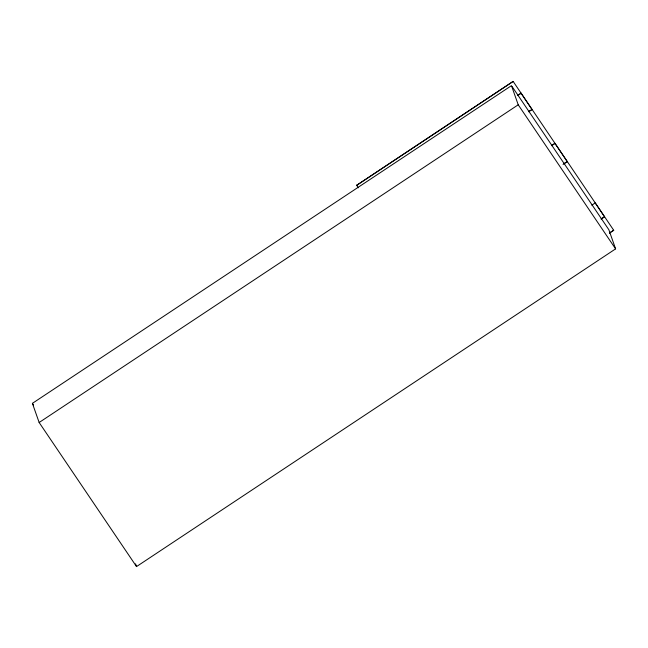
<?xml version="1.0" encoding="UTF-8"?>
<svg xmlns="http://www.w3.org/2000/svg" width="648" height="648" viewBox="0 0 648 648"><rect width="100%" height="100%" fill="white"/><g stroke="black" fill="none" stroke-linecap="round" stroke-linejoin="round"><path stroke-width="0.97" d="M513.143 81.421L356.659 185.32L513.143 81.421L613.721 230.275L609.509 233.061M32.4 403.348L511.475 85.641L518.222 104.798L615.6 248.881L136.526 566.579L39.147 422.504L32.4 403.348L33.534 405.024M517.647 95.345L521.016 93.11L532.04 109.52L528.679 111.756M517.72 95.548L521.089 93.312M39.147 422.504L518.222 104.798M528.606 111.553L532.04 109.52M551.561 145.525L554.931 143.289L567.267 161.627L563.063 164.414M551.626 145.687L554.988 143.459M563.849 163.693L567.267 161.627M591.867 205.205L595.196 202.864L604.568 216.788L601.198 219.016M601.166 218.911L604.568 216.788M609.476 232.964L613.721 230.275M512.042 86.484L608.853 229.724L615.6 248.881M356.627 185.215L358.336 187.807M135.562 563.849L136.526 566.579"/></g></svg>
